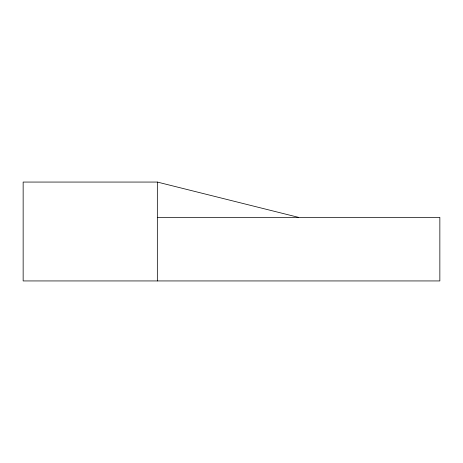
<?xml version="1.0" encoding="UTF-8"?>
<svg xmlns="http://www.w3.org/2000/svg" width="463" height="463" viewBox="0 0 463 463"><rect width="100%" height="100%" fill="white"/><g stroke="black" fill="none" stroke-linecap="round" stroke-linejoin="round"><path stroke-width="0.69" d="M298.594 217.373L157.339 182.063L23.15 182.063L23.15 280.937L439.85 280.937L439.85 217.373L157.339 217.373M157.339 182.063L157.339 280.937"/></g></svg>
